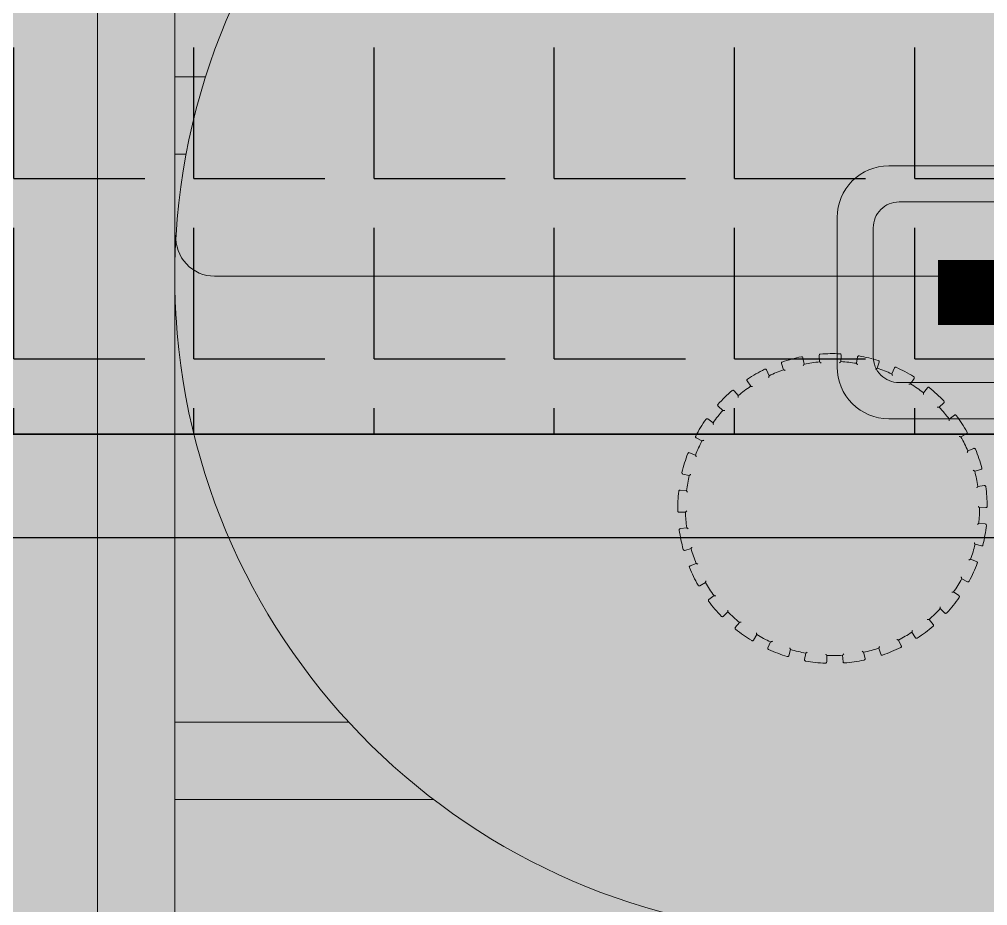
# Model space of a CAD drawing. Header units: centimetres. Extents: x 405564 to 502064, y 46284 to 60634.
# Drawn here: x 484424.04 to 484461.58, y 56758.8 to 56793.13 of the extents above; entities that cross this region are included whole.
import ezdxf

# ---------------------------------------------------------------- set-up
doc = ezdxf.new("R2010")
doc.units = ezdxf.units.CM
doc.layers.get('0').update_dxf_attribs({"color": 8, "lineweight": 9})
for name, color, linetype, lineweight in [('0-KRCN-AYDINLATMA-130426', 8, 'Continuous', 9), ('0-KRCN-MİMARİ-220526', 8, 'Continuous', 9), ('Visible (ISO)', 8, 'Continuous', 18)]:
    doc.layers.add(name, color=color, linetype=linetype, lineweight=lineweight)
doc.layers.add('AS_NOT_MIMARI', color=8, linetype='Continuous')

# ---------------------------------------------------------------- blocks, each defined once
blk = doc.blocks.new('YPL 064U 40OD00 8K89 149 MG 66')
at = {"layer": '0-KRCN-AYDINLATMA-130426'}
for points in [[(75.25, -2.9), (75.25, 2.9, 0.414214), (73.25, 4.9), (-73.25, 4.9, 0.414214), (-75.25, 2.9), (-75.25, -2.9, 0.414214), (-73.25, -4.9), (73.25, -4.9, 0.414214)], [(73.85, -2.5), (73.85, 2.5, 0.414214), (72.85, 3.5), (-72.85, 3.5, 0.414214), (-73.85, 2.5), (-73.85, -2.5, 0.414214), (-72.85, -3.5), (72.85, -3.5, 0.414214)]]:
    blk.add_lwpolyline(points, format="xyb", close=True, dxfattribs=at)
at = {"layer": '0-KRCN-AYDINLATMA-130426', "const_width": 2.508, "elevation": 1.254}
blk.add_lwpolyline([(-71.344, -0.008), (-45.351, -0.008)], dxfattribs=at)
blk = doc.blocks.new('G$C546873DE')
at = {"layer": '0-KRCN-AYDINLATMA-130426'}
blk.add_blockref('YPL 064U 40OD00 8K89 149 MG 66', (13966.93, 9648.546), dxfattribs=at)
blk = doc.blocks.new('A$Cdfb98813')
h = blk.add_hatch()
h.set_pattern_fill('ANGLE', color=256, scale=0.3)
h.set_pattern_definition([(0, (182.2423, -979.0145), (0, 2.0955), [1.524, -0.5715]), (90, (182.2423, -979.0145), (-2.0955, 1e-16), [1.524, -0.5715])])
h.paths.add_polyline_path([(1918.018, 199.001), (1545.018, 199.001), (1545.018, 300), (1515.018, 300), (1515.018, 199.001), (238.979, 199.001), (238.979, -429.5), (238.979, -658.015), (1918.018, -658.015)])
h.paths.add_polyline_path([(268.979, -429.5), (268.979, 169.001), (1888.018, 169.001), (1888.018, -628.015), (268.979, -628.015), (268.979, -453.5)], flags=16)
h.paths.add_polyline_path([(1888.018, -429.5), (268.979, -429.5), (268.979, -459.5), (1888.018, -459.5)], flags=0)
h = blk.add_hatch()
h.set_pattern_fill('ANGLE', color=256)
h.set_pattern_definition([(0, (1096.748, -978.9895), (0, 6.985), [5.08, -1.905]), (90, (1096.748, -978.9895), (-6.985, 4e-16), [5.08, -1.905])])
h.paths.add_polyline_path([(800.139, 27.501), (444.139, 27.501), (444.139, -55.474), (800.139, -55.474)])
h = blk.add_hatch()
h.set_pattern_fill('ANGLE', color=256)
h.set_pattern_definition([(0, (-483849.746, -58273.935), (0, 6.985), [5.08, -1.905]), (90, (-483849.746, -58273.935), (-6.985, 4e-16), [5.08, -1.905])])
h.paths.add_polyline_path([(425.139, -15.05), (800.139, -15.05), (800.139, -100), (900, -100), (900.139, -15.05), (1700, -15.05), (1700, -100), (1800, -100), (1800.139, -15.05), (2235.139, -15.05), (2235.139, -206), (425.139, -206.05)])
for p, q in [((444.139, -55.499), (800.139, -55.499)), ((530.139, -59.499), (800.139, -59.499))]:
    blk.add_line(p, q)
blk.add_lwpolyline([(444.139, 27.476), (800.139, 27.476), (800.139, -55.499), (444.139, -55.499)], close=True)
blk.add_lwpolyline([(800.139, -55.499), (530.139, -55.499), (530.139, -59.499), (800.139, -59.499)])
at = {"layer": 'Visible (ISO)'}
for p, q in [((577.321, -84.65), (577.321, -15.05)), ((580.321, -81.65), (580.321, -18.05)), ((581.52, -41.65), (580.321, -41.65)), ((580.763, -44.65), (580.321, -44.65)), ((629.775, -49.377), (581.868, -49.377)), ((604.675, -52.539), (604.723, -52.784)), ((605.322, -52.699), (605.3, -52.45)), ((606.163, -52.437), (606.148, -52.686)), ((606.75, -52.753), (606.791, -52.507)), ((603.926, -53.001), (603.843, -52.766)), ((607.629, -52.709), (607.553, -52.946)), ((603.259, -53.008), (603.366, -53.233)), ((608.12, -53.161), (608.22, -52.932)), ((602.649, -53.642), (602.51, -53.434)), ((608.982, -53.336), (608.849, -53.548)), ((602.004, -53.814), (602.164, -54.005)), ((609.345, -53.896), (609.499, -53.7)), ((601.571, -54.58), (601.384, -54.413)), ((610.136, -54.28), (609.955, -54.452)), ((610.348, -54.913), (610.547, -54.761)), ((600.989, -54.906), (601.192, -55.052)), ((611.02, -55.482), (610.801, -55.604)), ((600.76, -55.756), (600.538, -55.641)), ((600.278, -56.217), (600.51, -56.308)), ((611.067, -56.148), (611.297, -56.05)), ((600.267, -57.097), (600.024, -57.041)), ((611.576, -56.866), (611.335, -56.929)), ((599.915, -57.664), (600.163, -57.694)), ((611.457, -57.522), (611.704, -57.485)), ((600.123, -58.519), (599.874, -58.525)), ((611.771, -58.344), (611.521, -58.346)), ((599.923, -59.155), (600.17, -59.122)), ((611.493, -58.951), (611.741, -58.976)), ((600.337, -59.931), (600.097, -59.999)), ((611.592, -59.825), (611.35, -59.764)), ((611.172, -60.343), (611.406, -60.429)), ((600.302, -60.598), (600.533, -60.504)), ((611.051, -61.215), (610.831, -61.096)), ((600.896, -61.246), (600.68, -61.372)), ((601.027, -61.901), (601.229, -61.753)), ((610.515, -61.612), (610.72, -61.754)), ((610.181, -62.426), (609.998, -62.256)), ((601.765, -62.381), (601.587, -62.556)), ((609.563, -62.677), (609.727, -62.866)), ((602.054, -62.982), (602.212, -62.789)), ((602.888, -63.264), (602.759, -63.478)), ((609.037, -63.383), (608.902, -63.173)), ((603.318, -63.774), (603.423, -63.548)), ((607.691, -64.026), (607.613, -63.788)), ((608.376, -63.473), (608.488, -63.696)), ((604.195, -63.84), (604.124, -64.08)), ((604.739, -64.228), (604.784, -63.982)), ((605.605, -64.073), (605.596, -64.323)), ((606.228, -64.313), (606.211, -64.064)), ((607.028, -63.948), (607.081, -64.192)), ((587.063, -66.65), (580.321, -66.65)), ((590.353, -69.65), (580.321, -69.65))]:
    blk.add_line(p, q, dxfattribs=at)
for centre, radius, start, end in [((605.821, -49.377), 25.5, 3.5833, 176.4167), ((581.868, -47.877), 1.5, 176.4167, 270), ((605.821, -49.377), 25.5, 183.5833, 356.4167), ((605.821, -58.377), 6, 101.5956, 108.9422), ((604.626, -52.549), 0.05, 11.1141, 101.5956), ((605.35, -52.446), 0.05, 94.5422, 185.0237), ((605.821, -58.377), 6, 87.1956, 94.5422), ((606.113, -52.434), 0.05, 356.7141, 87.1956), ((606.84, -52.515), 0.05, 80.1422, 170.6237), ((605.821, -58.377), 6, 72.7956, 80.1422), ((603.89, -52.749), 0.05, 108.9422, 199.4237), ((605.821, -58.377), 5.7, 95.0237, 101.1141), ((605.821, -58.377), 5.7, 80.6237, 86.7141), ((607.581, -52.693), 0.05, 342.3141, 72.7956), ((608.266, -52.952), 0.05, 65.7422, 156.2237), ((605.821, -58.377), 6, 58.3956, 65.7422), ((605.821, -58.377), 6, 115.9956, 123.3422), ((603.214, -53.029), 0.05, 25.5141, 115.9956), ((605.821, -58.377), 5.7, 109.4237, 115.5141), ((605.821, -58.377), 5.7, 66.2237, 72.3141), ((608.94, -53.31), 0.05, 327.9141, 58.3956), ((605.821, -58.377), 5.7, 123.8237, 129.9141), ((602.551, -53.406), 0.05, 123.3422, 213.8237), ((605.821, -58.377), 5.7, 51.8237, 57.9141), ((605.821, -58.377), 6, 130.3956, 137.7422), ((601.966, -53.846), 0.05, 39.9141, 130.3956), ((609.538, -53.731), 0.05, 51.3422, 141.8237), ((605.821, -58.377), 6, 43.9956, 51.3422), ((601.418, -54.376), 0.05, 137.7422, 228.2237), ((610.102, -54.244), 0.05, 313.5141, 43.9956), ((605.821, -58.377), 5.7, 138.2237, 144.3141), ((605.821, -58.377), 5.7, 37.4237, 43.5141), ((610.577, -54.801), 0.05, 36.9422, 127.4237), ((605.821, -58.377), 6, 29.5956, 36.9422), ((605.821, -58.377), 6, 144.7956, 152.1422), ((600.96, -54.947), 0.05, 54.3141, 144.7956), ((610.995, -55.439), 0.05, 299.1141, 29.5956), ((605.821, -58.377), 5.7, 152.6237, 158.7141), ((600.561, -55.597), 0.05, 152.1422, 242.6237), ((605.821, -58.377), 5.7, 23.0237, 29.1141), ((605.821, -58.377), 6, 159.1956, 166.5422), ((600.259, -56.264), 0.05, 68.7141, 159.1956), ((611.317, -56.096), 0.05, 22.5422, 113.0237), ((605.821, -58.377), 6, 15.1956, 22.5422), ((600.035, -56.992), 0.05, 166.5422, 257.0237), ((605.821, -58.377), 5.7, 8.6237, 14.7141), ((611.563, -56.818), 0.05, 284.7141, 15.1956), ((605.821, -58.377), 5.7, 167.0237, 173.1141), ((605.821, -58.377), 6, 173.5956, 180.9422), ((599.909, -57.713), 0.05, 83.1141, 173.5956), ((611.711, -57.534), 0.05, 8.1422, 98.6237), ((605.821, -58.377), 6, 0.7956, 8.1422), ((599.872, -58.475), 0.05, 180.9422, 271.4237), ((605.821, -58.377), 5.7, 181.4237, 187.5141), ((605.821, -58.377), 5.7, 354.2237, 0.3141), ((611.771, -58.294), 0.05, 270.3141, 0.7956), ((599.929, -59.205), 0.05, 97.5141, 187.9956), ((605.821, -58.377), 6, 187.9956, 195.3422), ((605.821, -58.377), 6, 346.3956, 353.7422), ((611.736, -59.026), 0.05, 353.7422, 84.2237), ((600.084, -59.951), 0.05, 195.3422, 285.8237), ((605.821, -58.377), 5.7, 195.8237, 201.9141), ((605.821, -58.377), 5.7, 339.8237, 345.9141), ((611.605, -59.777), 0.05, 255.9141, 346.3956), ((611.389, -60.476), 0.05, 339.3422, 69.8237), ((600.32, -60.644), 0.05, 111.9141, 202.3956), ((605.821, -58.377), 6, 202.3956, 209.7422), ((605.821, -58.377), 6, 331.9956, 339.3422), ((605.821, -58.377), 5.7, 325.4237, 331.5141), ((600.655, -61.329), 0.05, 209.7422, 300.2237), ((605.821, -58.377), 5.7, 210.2237, 216.3141), ((611.075, -61.171), 0.05, 241.5141, 331.9956), ((601.057, -61.941), 0.05, 126.3141, 216.7956), ((605.821, -58.377), 6, 317.5956, 324.9422), ((610.692, -61.795), 0.05, 324.9422, 55.4237), ((605.821, -58.377), 6, 216.7956, 224.1422), ((605.821, -58.377), 5.7, 311.0237, 317.1141), ((601.552, -62.521), 0.05, 224.1422, 314.6237), ((605.821, -58.377), 5.7, 224.6237, 230.7141), ((610.215, -62.39), 0.05, 227.1141, 317.5956), ((602.093, -63.014), 0.05, 140.7141, 231.1956), ((605.821, -58.377), 6, 231.1956, 238.5422), ((605.821, -58.377), 6, 303.1956, 310.5422), ((609.689, -62.899), 0.05, 310.5422, 41.0237), ((605.821, -58.377), 5.7, 239.0237, 245.1141), ((605.821, -58.377), 5.7, 296.6237, 302.7141), ((609.079, -63.356), 0.05, 212.7141, 303.1956), ((602.716, -63.453), 0.05, 238.5422, 329.0237), ((603.363, -63.795), 0.05, 155.1141, 245.5956), ((605.821, -58.377), 5.7, 282.2237, 288.3141), ((605.821, -58.377), 6, 288.7956, 296.1422), ((608.443, -63.718), 0.05, 296.1422, 26.6237), ((605.821, -58.377), 6, 245.5956, 252.9422), ((604.076, -64.065), 0.05, 252.9422, 343.4237), ((605.821, -58.377), 5.7, 253.4237, 259.5141), ((605.821, -58.377), 5.7, 267.8237, 273.9141), ((607.739, -64.01), 0.05, 198.3141, 288.7956), ((604.788, -64.237), 0.05, 169.5141, 259.9956), ((605.821, -58.377), 6, 259.9956, 267.3422), ((605.546, -64.321), 0.05, 267.3422, 357.8237), ((606.277, -64.31), 0.05, 183.9141, 274.3956), ((605.821, -58.377), 6, 274.3956, 281.7422), ((607.032, -64.203), 0.05, 281.7422, 12.2237)]:
    blk.add_arc(centre, radius, start, end, dxfattribs=at)
for points, knots in [([(580.371, -47.783), (580.371, -47.783), (580.371, -47.788), (580.37, -47.799), (580.37, -47.799), (580.37, -47.799), (580.37, -47.8), (580.37, -47.81), (580.369, -47.825), (580.368, -47.844), (580.367, -47.846), (580.367, -47.847), (580.367, -47.849), (580.367, -47.858), (580.366, -47.868), (580.366, -47.879), (580.365, -47.881), (580.365, -47.883), (580.365, -47.886), (580.364, -47.897), (580.364, -47.908), (580.363, -47.921), (580.363, -47.924), (580.363, -47.927), (580.363, -47.93), (580.362, -47.943), (580.361, -47.956), (580.36, -47.97), (580.36, -47.974), (580.36, -47.978), (580.36, -47.982), (580.359, -47.996), (580.358, -48.01), (580.357, -48.026), (580.357, -48.031), (580.357, -48.036), (580.357, -48.041), (580.356, -48.056), (580.355, -48.072), (580.354, -48.089), (580.353, -48.111), (580.352, -48.135), (580.351, -48.159), (580.35, -48.166), (580.35, -48.173), (580.35, -48.18), (580.349, -48.198), (580.348, -48.217), (580.347, -48.236), (580.347, -48.244), (580.346, -48.252), (580.346, -48.261), (580.345, -48.28), (580.344, -48.3), (580.343, -48.321), (580.343, -48.33), (580.343, -48.339), (580.342, -48.348), (580.34, -48.398), (580.338, -48.451), (580.336, -48.507), (580.336, -48.518), (580.336, -48.528), (580.335, -48.539), (580.333, -48.596), (580.332, -48.655), (580.33, -48.716), (580.33, -48.728), (580.329, -48.74), (580.329, -48.752), (580.329, -48.777), (580.328, -48.803), (580.327, -48.829), (580.327, -48.842), (580.327, -48.854), (580.327, -48.867), (580.326, -48.893), (580.326, -48.921), (580.325, -48.948), (580.325, -48.961), (580.325, -48.974), (580.324, -48.987), (580.324, -49.015), (580.324, -49.044), (580.323, -49.073), (580.323, -49.085), (580.323, -49.098), (580.323, -49.111), (580.323, -49.141), (580.322, -49.171), (580.322, -49.201), (580.322, -49.213), (580.322, -49.226), (580.322, -49.239), (580.322, -49.27), (580.322, -49.301), (580.322, -49.333), (580.321, -49.377), (580.321, -49.423), (580.322, -49.468), (580.322, -49.48), (580.322, -49.492), (580.322, -49.504), (580.322, -49.585), (580.323, -49.667), (580.324, -49.751), (580.324, -49.761), (580.325, -49.772), (580.325, -49.782), (580.325, -49.82), (580.326, -49.859), (580.327, -49.897), (580.328, -49.947), (580.329, -49.997), (580.33, -50.047), (580.33, -50.055), (580.331, -50.064), (580.331, -50.072), (580.333, -50.164), (580.336, -50.257), (580.34, -50.35), (580.34, -50.356), (580.34, -50.362), (580.341, -50.368), (580.344, -50.464), (580.349, -50.561), (580.354, -50.658), (580.354, -50.661), (580.354, -50.664), (580.354, -50.667), (580.359, -50.768), (580.365, -50.869), (580.371, -50.971)], [0, 0, 0, 0, 0.00292601, 0.00292601, 0.00292601, 0.00304573, 0.00304573, 0.00304573, 0.00587225, 0.00587225, 0.00587225, 0.00609147, 0.00609147, 0.00609147, 0.00735285, 0.00735285, 0.00735285, 0.00761434, 0.00761434, 0.00761434, 0.00883706, 0.00883706, 0.00883706, 0.0091372, 0.0091372, 0.0091372, 0.01032484, 0.01032484, 0.01032484, 0.01066007, 0.01066007, 0.01066007, 0.01181581, 0.01181581, 0.01181581, 0.01218294, 0.01218294, 0.01218294, 0.01331028, 0.01331028, 0.01331028, 0.01480784, 0.01480784, 0.01480784, 0.01522867, 0.01522867, 0.01522867, 0.01630848, 0.01630848, 0.01630848, 0.01675154, 0.01675154, 0.01675154, 0.01781366, 0.01781366, 0.01781366, 0.01827441, 0.01827441, 0.01827441, 0.02083542, 0.02083542, 0.02083542, 0.02132014, 0.02132014, 0.02132014, 0.02387609, 0.02387609, 0.02387609, 0.02436587, 0.02436587, 0.02436587, 0.02540331, 0.02540331, 0.02540331, 0.02588874, 0.02588874, 0.02588874, 0.02693433, 0.02693433, 0.02693433, 0.02741161, 0.02741161, 0.02741161, 0.02847116, 0.02847116, 0.02847116, 0.02893448, 0.02893448, 0.02893448, 0.03001075, 0.03001075, 0.03001075, 0.03045734, 0.03045734, 0.03045734, 0.03155464, 0.03155464, 0.03155464, 0.03310212, 0.03310212, 0.03310212, 0.03350308, 0.03350308, 0.03350308, 0.03620871, 0.03620871, 0.03620871, 0.03654881, 0.03654881, 0.03654881, 0.03776753, 0.03776753, 0.03776753, 0.03932958, 0.03932958, 0.03932958, 0.03959455, 0.03959455, 0.03959455, 0.04245762, 0.04245762, 0.04245762, 0.04264028, 0.04264028, 0.04264028, 0.04559181, 0.04559181, 0.04559181, 0.04568602, 0.04568602, 0.04568602, 0.04873175, 0.04873175, 0.04873175, 0.04873175]), ([(604.723, -52.784), (604.723, -52.784), (604.722, -52.785), (604.72, -52.788), (604.718, -52.79), (604.714, -52.797), (604.711, -52.802), (604.704, -52.813), (604.7, -52.818), (604.692, -52.83), (604.688, -52.836), (604.684, -52.843), (604.683, -52.843), (604.683, -52.843)], [-0.09561596, -0.09561596, -0.09561596, -0.09561596, -0.08145192, -0.08145192, -0.06527524, -0.06527524, -0.04370502, -0.04370502, -0.02240448, -0.02240448, 0, 0, 0.00044918, 0.00044918, 0.00044918, 0.00044918]), ([(605.322, -52.699), (605.322, -52.699), (605.323, -52.7), (605.326, -52.702), (605.328, -52.704), (605.335, -52.709), (605.339, -52.713), (605.349, -52.721), (605.354, -52.726), (605.365, -52.735), (605.371, -52.74), (605.376, -52.744), (605.376, -52.745), (605.377, -52.745)], [0.09561596, 0.09561596, 0.09561596, 0.09561596, 0.10978, 0.10978, 0.12595669, 0.12595669, 0.14752691, 0.14752691, 0.16882745, 0.16882745, 0.19123192, 0.19123192, 0.1916811, 0.1916811, 0.1916811, 0.1916811]), ([(606.148, -52.686), (606.148, -52.686), (606.147, -52.687), (606.145, -52.69), (606.143, -52.692), (606.136, -52.697), (606.132, -52.701), (606.122, -52.709), (606.117, -52.714), (606.107, -52.723), (606.101, -52.728), (606.096, -52.734), (606.096, -52.734), (606.095, -52.734)], [-0.09561596, -0.09561596, -0.09561596, -0.09561596, -0.08145192, -0.08145192, -0.06527524, -0.06527524, -0.04370502, -0.04370502, -0.02240448, -0.02240448, 0, 0, 0.00044918, 0.00044918, 0.00044918, 0.00044918]), ([(606.75, -52.753), (606.75, -52.753), (606.751, -52.754), (606.753, -52.757), (606.755, -52.759), (606.759, -52.766), (606.763, -52.771), (606.77, -52.781), (606.774, -52.787), (606.782, -52.798), (606.787, -52.804), (606.791, -52.811), (606.791, -52.811), (606.791, -52.811)], [0.09561596, 0.09561596, 0.09561596, 0.09561596, 0.10978, 0.10978, 0.12595669, 0.12595669, 0.14752691, 0.14752691, 0.16882745, 0.16882745, 0.19123192, 0.19123192, 0.1916811, 0.1916811, 0.1916811, 0.1916811]), ([(603.366, -53.233), (603.366, -53.233), (603.366, -53.234), (603.365, -53.237), (603.364, -53.24), (603.361, -53.248), (603.359, -53.254), (603.355, -53.265), (603.353, -53.272), (603.348, -53.285), (603.345, -53.292), (603.343, -53.3), (603.343, -53.3), (603.343, -53.3)], [-0.09561596, -0.09561596, -0.09561596, -0.09561596, -0.08145192, -0.08145192, -0.06527524, -0.06527524, -0.04370502, -0.04370502, -0.02240448, -0.02240448, 0, 0, 0.00044918, 0.00044918, 0.00044918, 0.00044918]), ([(603.926, -53.001), (603.926, -53.001), (603.927, -53.002), (603.93, -53.004), (603.933, -53.005), (603.94, -53.008), (603.946, -53.011), (603.957, -53.016), (603.963, -53.019), (603.976, -53.026), (603.983, -53.029), (603.99, -53.032), (603.99, -53.032), (603.99, -53.032)], [0.09561596, 0.09561596, 0.09561596, 0.09561596, 0.10978, 0.10978, 0.12595669, 0.12595669, 0.14752691, 0.14752691, 0.16882745, 0.16882745, 0.19123192, 0.19123192, 0.1916811, 0.1916811, 0.1916811, 0.1916811]), ([(607.553, -52.946), (607.553, -52.946), (607.552, -52.947), (607.549, -52.949), (607.546, -52.95), (607.539, -52.954), (607.534, -52.957), (607.522, -52.962), (607.516, -52.965), (607.504, -52.972), (607.497, -52.975), (607.491, -52.979), (607.49, -52.979), (607.49, -52.979)], [-0.09561596, -0.09561596, -0.09561596, -0.09561596, -0.08145192, -0.08145192, -0.06527524, -0.06527524, -0.04370502, -0.04370502, -0.02240448, -0.02240448, 0, 0, 0.00044918, 0.00044918, 0.00044918, 0.00044918]), ([(608.12, -53.161), (608.12, -53.161), (608.12, -53.162), (608.121, -53.165), (608.122, -53.168), (608.125, -53.176), (608.127, -53.181), (608.132, -53.193), (608.134, -53.199), (608.14, -53.213), (608.142, -53.22), (608.145, -53.227), (608.145, -53.227), (608.145, -53.227)], [0.09561596, 0.09561596, 0.09561596, 0.09561596, 0.10978, 0.10978, 0.12595669, 0.12595669, 0.14752691, 0.14752691, 0.16882745, 0.16882745, 0.19123192, 0.19123192, 0.1916811, 0.1916811, 0.1916811, 0.1916811]), ([(602.649, -53.642), (602.649, -53.642), (602.65, -53.642), (602.653, -53.643), (602.656, -53.643), (602.664, -53.645), (602.67, -53.646), (602.682, -53.649), (602.689, -53.65), (602.703, -53.653), (602.71, -53.654), (602.718, -53.656), (602.718, -53.656), (602.718, -53.656)], [0.09561596, 0.09561596, 0.09561596, 0.09561596, 0.10978, 0.10978, 0.12595669, 0.12595669, 0.14752691, 0.14752691, 0.16882745, 0.16882745, 0.19123192, 0.19123192, 0.1916811, 0.1916811, 0.1916811, 0.1916811]), ([(608.849, -53.548), (608.849, -53.548), (608.848, -53.548), (608.845, -53.549), (608.842, -53.549), (608.834, -53.551), (608.828, -53.553), (608.816, -53.555), (608.809, -53.557), (608.795, -53.56), (608.788, -53.562), (608.781, -53.564), (608.78, -53.564), (608.78, -53.564)], [-0.09561596, -0.09561596, -0.09561596, -0.09561596, -0.08145192, -0.08145192, -0.06527524, -0.06527524, -0.04370502, -0.04370502, -0.02240448, -0.02240448, 0, 0, 0.00044918, 0.00044918, 0.00044918, 0.00044918]), ([(602.164, -54.005), (602.164, -54.005), (602.164, -54.006), (602.164, -54.01), (602.163, -54.013), (602.163, -54.021), (602.162, -54.027), (602.161, -54.04), (602.161, -54.046), (602.159, -54.06), (602.159, -54.068), (602.158, -54.075), (602.158, -54.076), (602.158, -54.076)], [-0.09561596, -0.09561596, -0.09561596, -0.09561596, -0.08145192, -0.08145192, -0.06527524, -0.06527524, -0.04370502, -0.04370502, -0.02240448, -0.02240448, 0, 0, 0.00044918, 0.00044918, 0.00044918, 0.00044918]), ([(609.345, -53.896), (609.345, -53.896), (609.345, -53.897), (609.345, -53.901), (609.345, -53.904), (609.346, -53.912), (609.347, -53.918), (609.349, -53.931), (609.349, -53.937), (609.351, -53.951), (609.352, -53.959), (609.353, -53.966), (609.353, -53.966), (609.353, -53.967)], [0.09561596, 0.09561596, 0.09561596, 0.09561596, 0.10978, 0.10978, 0.12595669, 0.12595669, 0.14752691, 0.14752691, 0.16882745, 0.16882745, 0.19123192, 0.19123192, 0.1916811, 0.1916811, 0.1916811, 0.1916811]), ([(601.571, -54.58), (601.571, -54.58), (601.572, -54.58), (601.575, -54.579), (601.578, -54.579), (601.587, -54.579), (601.593, -54.578), (601.605, -54.578), (601.612, -54.577), (601.626, -54.577), (601.634, -54.576), (601.641, -54.576), (601.641, -54.576), (601.641, -54.576)], [0.09561596, 0.09561596, 0.09561596, 0.09561596, 0.10978, 0.10978, 0.12595669, 0.12595669, 0.14752691, 0.14752691, 0.16882745, 0.16882745, 0.19123192, 0.19123192, 0.1916811, 0.1916811, 0.1916811, 0.1916811]), ([(609.955, -54.452), (609.955, -54.452), (609.954, -54.452), (609.95, -54.452), (609.948, -54.452), (609.939, -54.452), (609.933, -54.452), (609.921, -54.452), (609.914, -54.451), (609.9, -54.451), (609.892, -54.451), (609.885, -54.451), (609.884, -54.451), (609.884, -54.451)], [-0.09561596, -0.09561596, -0.09561596, -0.09561596, -0.08145192, -0.08145192, -0.06527524, -0.06527524, -0.04370502, -0.04370502, -0.02240448, -0.02240448, 0, 0, 0.00044918, 0.00044918, 0.00044918, 0.00044918]), ([(601.192, -55.052), (601.192, -55.052), (601.192, -55.053), (601.193, -55.057), (601.193, -55.06), (601.194, -55.068), (601.195, -55.074), (601.197, -55.086), (601.199, -55.093), (601.201, -55.107), (601.202, -55.114), (601.203, -55.122), (601.203, -55.122), (601.203, -55.122)], [-0.09561596, -0.09561596, -0.09561596, -0.09561596, -0.08145192, -0.08145192, -0.06527524, -0.06527524, -0.04370502, -0.04370502, -0.02240448, -0.02240448, 0, 0, 0.00044918, 0.00044918, 0.00044918, 0.00044918]), ([(610.348, -54.913), (610.348, -54.913), (610.348, -54.914), (610.348, -54.918), (610.347, -54.921), (610.346, -54.929), (610.345, -54.935), (610.344, -54.947), (610.343, -54.954), (610.341, -54.968), (610.34, -54.976), (610.339, -54.983), (610.339, -54.983), (610.339, -54.983)], [0.09561596, 0.09561596, 0.09561596, 0.09561596, 0.10978, 0.10978, 0.12595669, 0.12595669, 0.14752691, 0.14752691, 0.16882745, 0.16882745, 0.19123192, 0.19123192, 0.1916811, 0.1916811, 0.1916811, 0.1916811]), ([(600.76, -55.756), (600.76, -55.756), (600.761, -55.756), (600.764, -55.755), (600.767, -55.754), (600.775, -55.751), (600.781, -55.749), (600.793, -55.746), (600.799, -55.744), (600.813, -55.739), (600.82, -55.737), (600.827, -55.735), (600.827, -55.735), (600.827, -55.735)], [0.09561596, 0.09561596, 0.09561596, 0.09561596, 0.10978, 0.10978, 0.12595669, 0.12595669, 0.14752691, 0.14752691, 0.16882745, 0.16882745, 0.19123192, 0.19123192, 0.1916811, 0.1916811, 0.1916811, 0.1916811]), ([(610.801, -55.604), (610.801, -55.604), (610.8, -55.603), (610.797, -55.602), (610.794, -55.602), (610.786, -55.599), (610.78, -55.598), (610.768, -55.594), (610.762, -55.593), (610.748, -55.589), (610.741, -55.587), (610.733, -55.585), (610.733, -55.585), (610.733, -55.585)], [-0.09561596, -0.09561596, -0.09561596, -0.09561596, -0.08145192, -0.08145192, -0.06527524, -0.06527524, -0.04370502, -0.04370502, -0.02240448, -0.02240448, 0, 0, 0.00044918, 0.00044918, 0.00044918, 0.00044918]), ([(611.067, -56.148), (611.067, -56.148), (611.067, -56.149), (611.066, -56.152), (611.065, -56.155), (611.061, -56.163), (611.059, -56.168), (611.054, -56.18), (611.052, -56.186), (611.047, -56.199), (611.044, -56.206), (611.041, -56.213), (611.041, -56.213), (611.041, -56.213)], [0.09561596, 0.09561596, 0.09561596, 0.09561596, 0.10978, 0.10978, 0.12595669, 0.12595669, 0.14752691, 0.14752691, 0.16882745, 0.16882745, 0.19123192, 0.19123192, 0.1916811, 0.1916811, 0.1916811, 0.1916811]), ([(600.51, -56.308), (600.51, -56.308), (600.511, -56.309), (600.512, -56.312), (600.513, -56.315), (600.517, -56.323), (600.519, -56.328), (600.524, -56.339), (600.527, -56.346), (600.533, -56.359), (600.536, -56.365), (600.539, -56.372), (600.539, -56.373), (600.539, -56.373)], [-0.09561596, -0.09561596, -0.09561596, -0.09561596, -0.08145192, -0.08145192, -0.06527524, -0.06527524, -0.04370502, -0.04370502, -0.02240448, -0.02240448, 0, 0, 0.00044918, 0.00044918, 0.00044918, 0.00044918]), ([(611.335, -56.929), (611.335, -56.929), (611.334, -56.929), (611.331, -56.927), (611.328, -56.925), (611.321, -56.921), (611.316, -56.918), (611.305, -56.912), (611.299, -56.909), (611.287, -56.901), (611.28, -56.898), (611.274, -56.894), (611.273, -56.894), (611.273, -56.894)], [-0.09561596, -0.09561596, -0.09561596, -0.09561596, -0.08145192, -0.08145192, -0.06527524, -0.06527524, -0.04370502, -0.04370502, -0.02240448, -0.02240448, 0, 0, 0.00044918, 0.00044918, 0.00044918, 0.00044918]), ([(600.267, -57.097), (600.267, -57.097), (600.268, -57.097), (600.271, -57.095), (600.273, -57.093), (600.281, -57.089), (600.286, -57.086), (600.296, -57.079), (600.302, -57.075), (600.314, -57.068), (600.32, -57.064), (600.327, -57.06), (600.327, -57.06), (600.327, -57.06)], [0.09561596, 0.09561596, 0.09561596, 0.09561596, 0.10978, 0.10978, 0.12595669, 0.12595669, 0.14752691, 0.14752691, 0.16882745, 0.16882745, 0.19123192, 0.19123192, 0.1916811, 0.1916811, 0.1916811, 0.1916811]), ([(600.163, -57.694), (600.163, -57.694), (600.163, -57.694), (600.165, -57.697), (600.167, -57.7), (600.172, -57.706), (600.176, -57.711), (600.184, -57.721), (600.188, -57.726), (600.197, -57.737), (600.202, -57.743), (600.206, -57.749), (600.206, -57.749), (600.206, -57.749)], [-0.09561596, -0.09561596, -0.09561596, -0.09561596, -0.08145192, -0.08145192, -0.06527524, -0.06527524, -0.04370502, -0.04370502, -0.02240448, -0.02240448, 0, 0, 0.00044918, 0.00044918, 0.00044918, 0.00044918]), ([(611.457, -57.522), (611.457, -57.522), (611.456, -57.523), (611.454, -57.526), (611.453, -57.529), (611.448, -57.535), (611.444, -57.54), (611.437, -57.55), (611.433, -57.556), (611.424, -57.567), (611.42, -57.573), (611.415, -57.579), (611.415, -57.579), (611.415, -57.579)], [0.09561596, 0.09561596, 0.09561596, 0.09561596, 0.10978, 0.10978, 0.12595669, 0.12595669, 0.14752691, 0.14752691, 0.16882745, 0.16882745, 0.19123192, 0.19123192, 0.1916811, 0.1916811, 0.1916811, 0.1916811]), ([(600.123, -58.519), (600.123, -58.519), (600.124, -58.518), (600.126, -58.515), (600.128, -58.513), (600.134, -58.507), (600.138, -58.503), (600.147, -58.494), (600.152, -58.489), (600.162, -58.479), (600.167, -58.473), (600.172, -58.468), (600.172, -58.468), (600.172, -58.467)], [0.09561596, 0.09561596, 0.09561596, 0.09561596, 0.10978, 0.10978, 0.12595669, 0.12595669, 0.14752691, 0.14752691, 0.16882745, 0.16882745, 0.19123192, 0.19123192, 0.1916811, 0.1916811, 0.1916811, 0.1916811]), ([(611.521, -58.346), (611.521, -58.346), (611.521, -58.345), (611.518, -58.343), (611.516, -58.34), (611.51, -58.335), (611.506, -58.33), (611.497, -58.322), (611.492, -58.317), (611.482, -58.307), (611.477, -58.302), (611.471, -58.296), (611.471, -58.296), (611.471, -58.296)], [-0.09561596, -0.09561596, -0.09561596, -0.09561596, -0.08145192, -0.08145192, -0.06527524, -0.06527524, -0.04370502, -0.04370502, -0.02240448, -0.02240448, 0, 0, 0.00044918, 0.00044918, 0.00044918, 0.00044918]), ([(600.17, -59.122), (600.17, -59.122), (600.171, -59.123), (600.174, -59.125), (600.176, -59.127), (600.183, -59.132), (600.188, -59.136), (600.198, -59.143), (600.203, -59.148), (600.214, -59.156), (600.22, -59.161), (600.227, -59.165), (600.227, -59.165), (600.227, -59.165)], [-0.09561596, -0.09561596, -0.09561596, -0.09561596, -0.08145192, -0.08145192, -0.06527524, -0.06527524, -0.04370502, -0.04370502, -0.02240448, -0.02240448, 0, 0, 0.00044918, 0.00044918, 0.00044918, 0.00044918]), ([(611.493, -58.951), (611.493, -58.951), (611.492, -58.951), (611.489, -58.954), (611.487, -58.956), (611.48, -58.961), (611.476, -58.965), (611.466, -58.973), (611.461, -58.977), (611.45, -58.986), (611.444, -58.99), (611.438, -58.995), (611.438, -58.995), (611.438, -58.995)], [0.09561596, 0.09561596, 0.09561596, 0.09561596, 0.10978, 0.10978, 0.12595669, 0.12595669, 0.14752691, 0.14752691, 0.16882745, 0.16882745, 0.19123192, 0.19123192, 0.1916811, 0.1916811, 0.1916811, 0.1916811]), ([(600.337, -59.931), (600.337, -59.931), (600.338, -59.931), (600.34, -59.927), (600.341, -59.925), (600.345, -59.917), (600.348, -59.912), (600.354, -59.901), (600.358, -59.895), (600.365, -59.883), (600.368, -59.876), (600.372, -59.87), (600.372, -59.87), (600.372, -59.87)], [0.09561596, 0.09561596, 0.09561596, 0.09561596, 0.10978, 0.10978, 0.12595669, 0.12595669, 0.14752691, 0.14752691, 0.16882745, 0.16882745, 0.19123192, 0.19123192, 0.1916811, 0.1916811, 0.1916811, 0.1916811]), ([(611.35, -59.764), (611.35, -59.764), (611.35, -59.764), (611.348, -59.76), (611.346, -59.758), (611.342, -59.751), (611.339, -59.746), (611.332, -59.735), (611.329, -59.729), (611.322, -59.717), (611.318, -59.71), (611.314, -59.704), (611.314, -59.704), (611.314, -59.704)], [-0.09561596, -0.09561596, -0.09561596, -0.09561596, -0.08145192, -0.08145192, -0.06527524, -0.06527524, -0.04370502, -0.04370502, -0.02240448, -0.02240448, 0, 0, 0.00044918, 0.00044918, 0.00044918, 0.00044918]), ([(611.172, -60.343), (611.172, -60.343), (611.171, -60.343), (611.167, -60.345), (611.165, -60.346), (611.157, -60.35), (611.152, -60.352), (611.14, -60.358), (611.134, -60.36), (611.121, -60.366), (611.115, -60.369), (611.108, -60.373), (611.107, -60.373), (611.107, -60.373)], [0.09561596, 0.09561596, 0.09561596, 0.09561596, 0.10978, 0.10978, 0.12595669, 0.12595669, 0.14752691, 0.14752691, 0.16882745, 0.16882745, 0.19123192, 0.19123192, 0.1916811, 0.1916811, 0.1916811, 0.1916811]), ([(600.533, -60.504), (600.533, -60.504), (600.534, -60.505), (600.538, -60.506), (600.54, -60.507), (600.548, -60.511), (600.554, -60.513), (600.565, -60.518), (600.571, -60.521), (600.584, -60.526), (600.591, -60.529), (600.598, -60.532), (600.598, -60.532), (600.599, -60.532)], [-0.09561596, -0.09561596, -0.09561596, -0.09561596, -0.08145192, -0.08145192, -0.06527524, -0.06527524, -0.04370502, -0.04370502, -0.02240448, -0.02240448, 0, 0, 0.00044918, 0.00044918, 0.00044918, 0.00044918]), ([(600.896, -61.246), (600.896, -61.246), (600.897, -61.245), (600.897, -61.242), (600.898, -61.239), (600.9, -61.231), (600.902, -61.225), (600.905, -61.213), (600.907, -61.206), (600.911, -61.193), (600.912, -61.185), (600.914, -61.178), (600.914, -61.178), (600.915, -61.178)], [0.09561596, 0.09561596, 0.09561596, 0.09561596, 0.10978, 0.10978, 0.12595669, 0.12595669, 0.14752691, 0.14752691, 0.16882745, 0.16882745, 0.19123192, 0.19123192, 0.1916811, 0.1916811, 0.1916811, 0.1916811]), ([(610.831, -61.096), (610.831, -61.096), (610.831, -61.095), (610.83, -61.091), (610.829, -61.088), (610.827, -61.08), (610.825, -61.075), (610.822, -61.063), (610.82, -61.056), (610.816, -61.043), (610.813, -61.035), (610.811, -61.028), (610.811, -61.028), (610.811, -61.028)], [-0.09561596, -0.09561596, -0.09561596, -0.09561596, -0.08145192, -0.08145192, -0.06527524, -0.06527524, -0.04370502, -0.04370502, -0.02240448, -0.02240448, 0, 0, 0.00044918, 0.00044918, 0.00044918, 0.00044918]), ([(601.229, -61.753), (601.229, -61.753), (601.229, -61.753), (601.233, -61.753), (601.236, -61.754), (601.244, -61.755), (601.25, -61.756), (601.263, -61.758), (601.269, -61.759), (601.283, -61.761), (601.291, -61.762), (601.298, -61.763), (601.298, -61.763), (601.299, -61.763)], [-0.09561596, -0.09561596, -0.09561596, -0.09561596, -0.08145192, -0.08145192, -0.06527524, -0.06527524, -0.04370502, -0.04370502, -0.02240448, -0.02240448, 0, 0, 0.00044918, 0.00044918, 0.00044918, 0.00044918]), ([(610.515, -61.612), (610.515, -61.612), (610.514, -61.612), (610.51, -61.613), (610.507, -61.613), (610.499, -61.615), (610.493, -61.616), (610.481, -61.618), (610.474, -61.619), (610.46, -61.622), (610.453, -61.623), (610.445, -61.624), (610.445, -61.624), (610.445, -61.625)], [0.09561596, 0.09561596, 0.09561596, 0.09561596, 0.10978, 0.10978, 0.12595669, 0.12595669, 0.14752691, 0.14752691, 0.16882745, 0.16882745, 0.19123192, 0.19123192, 0.1916811, 0.1916811, 0.1916811, 0.1916811]), ([(601.765, -62.381), (601.765, -62.381), (601.765, -62.38), (601.765, -62.376), (601.765, -62.373), (601.765, -62.365), (601.765, -62.359), (601.765, -62.347), (601.765, -62.34), (601.765, -62.326), (601.765, -62.318), (601.765, -62.31), (601.765, -62.31), (601.765, -62.31)], [0.09561596, 0.09561596, 0.09561596, 0.09561596, 0.10978, 0.10978, 0.12595669, 0.12595669, 0.14752691, 0.14752691, 0.16882745, 0.16882745, 0.19123192, 0.19123192, 0.1916811, 0.1916811, 0.1916811, 0.1916811]), ([(609.998, -62.256), (609.998, -62.256), (609.998, -62.255), (609.998, -62.252), (609.998, -62.249), (609.997, -62.24), (609.997, -62.234), (609.997, -62.222), (609.996, -62.215), (609.996, -62.201), (609.995, -62.193), (609.995, -62.186), (609.995, -62.186), (609.995, -62.185)], [-0.09561596, -0.09561596, -0.09561596, -0.09561596, -0.08145192, -0.08145192, -0.06527524, -0.06527524, -0.04370502, -0.04370502, -0.02240448, -0.02240448, 0, 0, 0.00044918, 0.00044918, 0.00044918, 0.00044918]), ([(609.563, -62.677), (609.563, -62.677), (609.562, -62.677), (609.558, -62.677), (609.555, -62.677), (609.547, -62.676), (609.541, -62.676), (609.528, -62.675), (609.522, -62.674), (609.507, -62.673), (609.5, -62.673), (609.492, -62.672), (609.492, -62.672), (609.492, -62.672)], [0.09561596, 0.09561596, 0.09561596, 0.09561596, 0.10978, 0.10978, 0.12595669, 0.12595669, 0.14752691, 0.14752691, 0.16882745, 0.16882745, 0.19123192, 0.19123192, 0.1916811, 0.1916811, 0.1916811, 0.1916811]), ([(602.212, -62.789), (602.212, -62.789), (602.213, -62.789), (602.217, -62.788), (602.22, -62.788), (602.228, -62.787), (602.234, -62.787), (602.247, -62.785), (602.253, -62.785), (602.267, -62.783), (602.275, -62.782), (602.282, -62.782), (602.283, -62.782), (602.283, -62.782)], [-0.09561596, -0.09561596, -0.09561596, -0.09561596, -0.08145192, -0.08145192, -0.06527524, -0.06527524, -0.04370502, -0.04370502, -0.02240448, -0.02240448, 0, 0, 0.00044918, 0.00044918, 0.00044918, 0.00044918]), ([(602.888, -63.264), (602.888, -63.264), (602.888, -63.263), (602.887, -63.26), (602.886, -63.257), (602.884, -63.249), (602.882, -63.243), (602.879, -63.231), (602.878, -63.224), (602.874, -63.21), (602.873, -63.203), (602.871, -63.196), (602.871, -63.196), (602.871, -63.195)], [0.09561596, 0.09561596, 0.09561596, 0.09561596, 0.10978, 0.10978, 0.12595669, 0.12595669, 0.14752691, 0.14752691, 0.16882745, 0.16882745, 0.19123192, 0.19123192, 0.1916811, 0.1916811, 0.1916811, 0.1916811]), ([(608.902, -63.173), (608.902, -63.173), (608.902, -63.172), (608.903, -63.168), (608.904, -63.165), (608.905, -63.157), (608.907, -63.152), (608.909, -63.139), (608.911, -63.133), (608.914, -63.119), (608.915, -63.111), (608.917, -63.104), (608.917, -63.104), (608.917, -63.104)], [-0.09561596, -0.09561596, -0.09561596, -0.09561596, -0.08145192, -0.08145192, -0.06527524, -0.06527524, -0.04370502, -0.04370502, -0.02240448, -0.02240448, 0, 0, 0.00044918, 0.00044918, 0.00044918, 0.00044918]), ([(603.423, -63.548), (603.423, -63.548), (603.424, -63.548), (603.427, -63.546), (603.43, -63.545), (603.438, -63.542), (603.443, -63.54), (603.455, -63.536), (603.462, -63.534), (603.475, -63.529), (603.482, -63.526), (603.489, -63.523), (603.489, -63.523), (603.489, -63.523)], [-0.09561596, -0.09561596, -0.09561596, -0.09561596, -0.08145192, -0.08145192, -0.06527524, -0.06527524, -0.04370502, -0.04370502, -0.02240448, -0.02240448, 0, 0, 0.00044918, 0.00044918, 0.00044918, 0.00044918]), ([(604.195, -63.84), (604.195, -63.84), (604.195, -63.839), (604.193, -63.836), (604.192, -63.833), (604.188, -63.826), (604.185, -63.821), (604.179, -63.81), (604.176, -63.804), (604.169, -63.791), (604.165, -63.785), (604.162, -63.778), (604.162, -63.778), (604.162, -63.778)], [0.09561596, 0.09561596, 0.09561596, 0.09561596, 0.10978, 0.10978, 0.12595669, 0.12595669, 0.14752691, 0.14752691, 0.16882745, 0.16882745, 0.19123192, 0.19123192, 0.1916811, 0.1916811, 0.1916811, 0.1916811]), ([(607.613, -63.788), (607.613, -63.788), (607.613, -63.788), (607.615, -63.784), (607.616, -63.782), (607.62, -63.774), (607.622, -63.769), (607.628, -63.758), (607.631, -63.751), (607.637, -63.739), (607.641, -63.732), (607.644, -63.725), (607.644, -63.725), (607.644, -63.725)], [-0.09561596, -0.09561596, -0.09561596, -0.09561596, -0.08145192, -0.08145192, -0.06527524, -0.06527524, -0.04370502, -0.04370502, -0.02240448, -0.02240448, 0, 0, 0.00044918, 0.00044918, 0.00044918, 0.00044918]), ([(608.376, -63.473), (608.376, -63.473), (608.375, -63.472), (608.371, -63.471), (608.369, -63.47), (608.361, -63.468), (608.355, -63.466), (608.343, -63.462), (608.337, -63.46), (608.323, -63.455), (608.316, -63.453), (608.309, -63.45), (608.309, -63.45), (608.309, -63.45)], [0.09561596, 0.09561596, 0.09561596, 0.09561596, 0.10978, 0.10978, 0.12595669, 0.12595669, 0.14752691, 0.14752691, 0.16882745, 0.16882745, 0.19123192, 0.19123192, 0.1916811, 0.1916811, 0.1916811, 0.1916811]), ([(604.784, -63.982), (604.784, -63.982), (604.785, -63.981), (604.788, -63.979), (604.79, -63.978), (604.797, -63.973), (604.802, -63.969), (604.813, -63.962), (604.818, -63.958), (604.83, -63.95), (604.836, -63.946), (604.842, -63.942), (604.842, -63.942), (604.842, -63.942)], [-0.09561596, -0.09561596, -0.09561596, -0.09561596, -0.08145192, -0.08145192, -0.06527524, -0.06527524, -0.04370502, -0.04370502, -0.02240448, -0.02240448, 0, 0, 0.00044918, 0.00044918, 0.00044918, 0.00044918]), ([(605.605, -64.073), (605.605, -64.073), (605.604, -64.072), (605.602, -64.07), (605.6, -64.067), (605.594, -64.061), (605.59, -64.057), (605.582, -64.048), (605.577, -64.043), (605.567, -64.032), (605.562, -64.027), (605.557, -64.021), (605.557, -64.021), (605.557, -64.021)], [0.09561596, 0.09561596, 0.09561596, 0.09561596, 0.10978, 0.10978, 0.12595669, 0.12595669, 0.14752691, 0.14752691, 0.16882745, 0.16882745, 0.19123192, 0.19123192, 0.1916811, 0.1916811, 0.1916811, 0.1916811]), ([(606.211, -64.064), (606.211, -64.064), (606.211, -64.063), (606.214, -64.06), (606.216, -64.058), (606.221, -64.052), (606.225, -64.047), (606.233, -64.038), (606.238, -64.033), (606.247, -64.022), (606.252, -64.016), (606.257, -64.011), (606.257, -64.01), (606.257, -64.01)], [-0.09561596, -0.09561596, -0.09561596, -0.09561596, -0.08145192, -0.08145192, -0.06527524, -0.06527524, -0.04370502, -0.04370502, -0.02240448, -0.02240448, 0, 0, 0.00044918, 0.00044918, 0.00044918, 0.00044918]), ([(607.028, -63.948), (607.028, -63.948), (607.028, -63.947), (607.024, -63.945), (607.022, -63.944), (607.015, -63.939), (607.01, -63.936), (606.999, -63.929), (606.994, -63.925), (606.982, -63.918), (606.975, -63.914), (606.969, -63.91), (606.969, -63.909), (606.969, -63.909)], [0.09561596, 0.09561596, 0.09561596, 0.09561596, 0.10978, 0.10978, 0.12595669, 0.12595669, 0.14752691, 0.14752691, 0.16882745, 0.16882745, 0.19123192, 0.19123192, 0.1916811, 0.1916811, 0.1916811, 0.1916811])]:
    blk.add_open_spline(points, degree=3, knots=knots, dxfattribs=at)
blk = doc.blocks.new('A$C6A10306C')
at = {"layer": 'AS_NOT_MIMARI'}
blk.add_blockref('A$Cdfb98813', (13285.68, -3801.454), dxfattribs=at)

msp = doc.modelspace()

# ---------------------------------------------------------------- block references
at = {"layer": '0-KRCN-AYDINLATMA-130426'}
msp.add_blockref('G$C546873DE', (470564.066, 47134.016), dxfattribs=at)

# ---------------------------------------------------------------- next in the draw order: block references
at = {"layer": '0-KRCN-MİMARİ-220526'}
msp.add_blockref('A$C6A10306C', (470564.066, 60634.016), dxfattribs=at)

doc.saveas('drawing.dxf')
